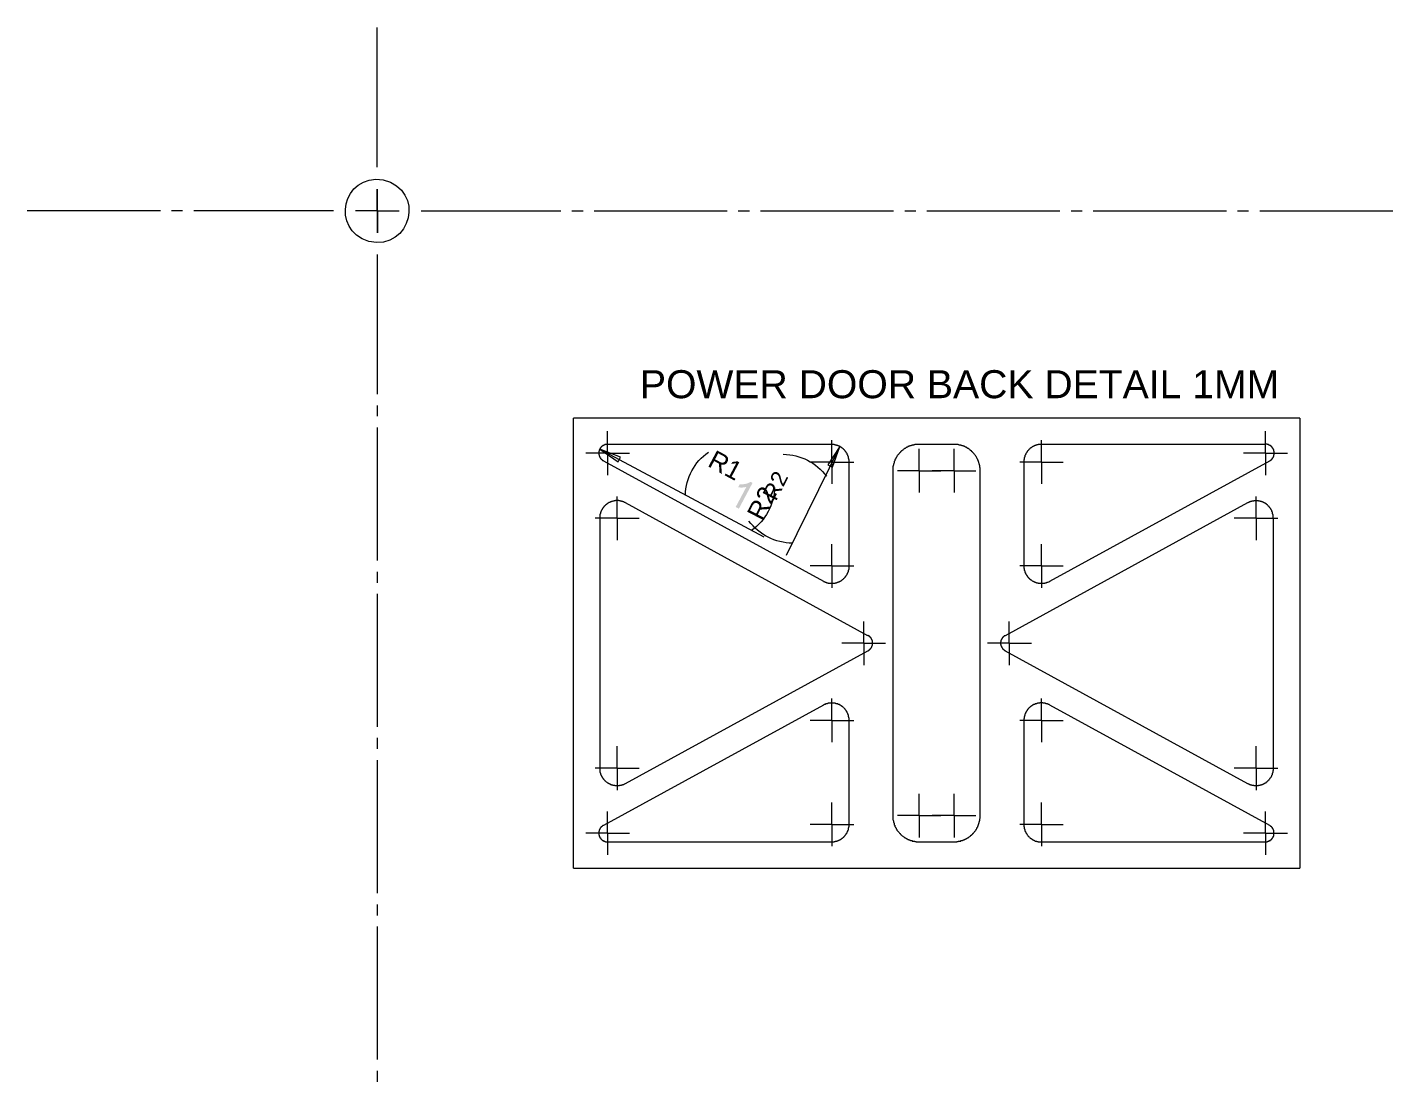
# Model space of a CAD drawing. Header units: millimetres. Extents: x 43 to 576, y 6 to 798.
# Drawn here: x 245.5 to 401.9, y 466.6 to 587.4 of the extents above; entities that cross this region are included whole.
import ezdxf

# ---------------------------------------------------------------- set-up
doc = ezdxf.new("R2010")
doc.units = ezdxf.units.MM
doc.header["$MEASUREMENT"] = 0
doc.layers.get('0').update_dxf_attribs({"linetype": 'CONTINUOUS'})
doc.styles.add('Arial0', font='arial.ttf', dxfattribs={"height": 3.96})

msp = doc.modelspace()

# ---------------------------------------------------------------- hatches: boundary and pattern name
at = {"true_color": 0x000007}
h = msp.add_hatch(color=0, dxfattribs=at)
edge = h.paths.add_edge_path()
edge.add_line((326.99, 532.22), (326.63, 532.42))
edge.add_line((326.63, 532.42), (327.85, 534.72))
edge.add_spline(control_points=[(327.85, 534.72), (327.72, 534.68), (327.57, 534.65), (327.39, 534.65), (327.39, 534.65), (327.19, 534.65), (327.04, 534.65), (326.91, 534.67)], knot_values=[0, 0, 0, 0, 0.125, 0.125, 0.125, 0.125, 1, 1, 1, 1], degree=3, periodic=0)
edge.add_line((326.91, 534.67), (327.09, 535.02))
edge.add_spline(control_points=[(327.09, 535.02), (327.34, 535), (327.59, 535.03), (327.8, 535.08), (327.8, 535.08), (328.04, 535.13), (328.2, 535.21), (328.33, 535.3)], knot_values=[0, 0, 0, 0, 0.125, 0.125, 0.125, 0.125, 1, 1, 1, 1], degree=3, periodic=0)
edge.add_line((328.33, 535.3), (328.56, 535.18))
edge.add_line((328.56, 535.18), (326.99, 532.22))

# ---------------------------------------------------------------- linework, layer by layer
at = {"color": 0, "linetype": 'Continuous', "lineweight": 20, "true_color": 0x000007}
for p, q in [((308.06, 491.05), (308.06, 542.59)), ((391.22, 542.59), (308.06, 542.59)), ((311.96, 538.59), (311.96, 541.09)), ((387.3, 538.59), (387.3, 541.09)), ((391.22, 542.59), (391.22, 491.05)), ((337.65, 539.58), (311.96, 539.58)), ((337.65, 537.56), (337.65, 540.06)), ((351.64, 539.58), (347.64, 539.58)), ((361.64, 537.56), (361.64, 540.06)), ((387.3, 539.58), (361.64, 539.58)), ((311.96, 538.59), (309.46, 538.59)), ((311.08, 539.05), (329.85, 529)), ((311.08, 539.05), (313.15, 537.6)), ((313.45, 538.14), (311.08, 539.05)), ((311.96, 538.59), (311.96, 536.06)), ((311.96, 538.59), (314.46, 538.59)), ((313.15, 537.6), (313.45, 538.14)), ((338.55, 539.35), (332.4, 526.86)), ((338.55, 539.35), (337.17, 537.25)), ((337.73, 536.98), (338.55, 539.35)), ((347.64, 536.57), (347.64, 539.07)), ((351.64, 536.57), (351.64, 539.07)), ((387.3, 538.59), (384.8, 538.59)), ((387.3, 538.59), (387.3, 536.06)), ((387.3, 538.59), (389.81, 538.59)), ((311.5, 537.7), (336.67, 523.92)), ((337.65, 537.56), (335.15, 537.56)), ((337.17, 537.25), (337.73, 536.98)), ((337.65, 537.56), (337.65, 535.07)), ((337.65, 537.56), (340.14, 537.56)), ((339.63, 525.67), (339.63, 537.56)), ((344.63, 536.57), (344.63, 497.07)), ((347.64, 536.57), (345.14, 536.57)), ((347.64, 536.57), (347.64, 534.07)), ((347.64, 536.57), (350.13, 536.57)), ((351.64, 536.57), (349.14, 536.57)), ((351.64, 536.57), (351.64, 534.07)), ((351.64, 536.57), (354.14, 536.57)), ((354.63, 497.07), (354.63, 536.57)), ((361.64, 537.56), (359.15, 537.56)), ((359.64, 537.56), (359.64, 525.67)), ((361.64, 537.56), (361.64, 535.07)), ((361.64, 537.56), (364.14, 537.56)), ((362.6, 523.92), (387.79, 537.7)), ((313.07, 531.13), (313.07, 533.63)), ((386.22, 531.13), (386.22, 533.63)), ((341.78, 517.68), (314.01, 532.88)), ((385.25, 532.88), (357.49, 517.68)), ((313.07, 531.13), (310.55, 531.13)), ((311.05, 531.13), (311.05, 502.51)), ((313.07, 531.13), (313.07, 528.63)), ((313.07, 531.13), (315.56, 531.13)), ((386.22, 531.13), (383.73, 531.13)), ((386.22, 531.13), (386.22, 528.63)), ((386.22, 531.13), (388.72, 531.13)), ((388.22, 502.51), (388.22, 531.13)), ((337.65, 525.67), (337.65, 528.17)), ((361.64, 525.67), (361.64, 528.17)), ((337.65, 525.67), (335.15, 525.67)), ((337.65, 525.67), (337.65, 523.17)), ((337.65, 525.67), (340.14, 525.67)), ((361.64, 525.67), (359.15, 525.67)), ((361.64, 525.67), (361.64, 523.17)), ((361.64, 525.67), (364.14, 525.67)), ((341.3, 516.82), (341.3, 519.32)), ((357.96, 516.82), (357.96, 519.32)), ((341.3, 516.82), (338.8, 516.82)), ((341.3, 516.82), (341.3, 514.32)), ((341.3, 516.82), (343.8, 516.82)), ((357.96, 516.82), (355.46, 516.82)), ((357.96, 516.82), (357.96, 514.32)), ((357.96, 516.82), (360.49, 516.82)), ((314.01, 500.74), (341.78, 515.93)), ((357.49, 515.93), (385.25, 500.74)), ((337.65, 507.97), (337.65, 510.47)), ((361.64, 507.97), (361.64, 510.47)), ((336.67, 509.73), (311.5, 495.95)), ((387.79, 495.95), (362.6, 509.73)), ((337.65, 507.97), (335.15, 507.97)), ((337.65, 507.97), (337.65, 505.48)), ((337.65, 507.97), (340.14, 507.97)), ((339.63, 496.05), (339.63, 507.97)), ((361.64, 507.97), (359.15, 507.97)), ((359.64, 507.97), (359.64, 496.05)), ((361.64, 507.97), (361.64, 505.48)), ((361.64, 507.97), (364.14, 507.97)), ((313.07, 502.51), (313.07, 505.01)), ((386.22, 502.51), (386.22, 505.01)), ((313.07, 502.51), (310.55, 502.51)), ((313.07, 502.51), (313.07, 499.98)), ((313.07, 502.51), (315.56, 502.51)), ((386.22, 502.51), (383.73, 502.51)), ((386.22, 502.51), (386.22, 499.98)), ((386.22, 502.51), (388.72, 502.51)), ((347.64, 497.07), (347.64, 499.57)), ((351.64, 497.07), (351.64, 499.57)), ((311.96, 495.06), (311.96, 497.55)), ((337.65, 496.05), (337.65, 498.58)), ((361.64, 496.05), (361.64, 498.58)), ((387.3, 495.06), (387.3, 497.55)), ((337.65, 496.05), (335.15, 496.05)), ((337.65, 496.05), (337.65, 493.55)), ((337.65, 496.05), (340.14, 496.05)), ((347.64, 497.07), (345.14, 497.07)), ((347.64, 497.07), (347.64, 494.58)), ((347.64, 497.07), (350.13, 497.07)), ((351.64, 497.07), (349.14, 497.07)), ((351.64, 497.07), (351.64, 494.58)), ((351.64, 497.07), (354.14, 497.07)), ((361.64, 496.05), (359.15, 496.05)), ((361.64, 496.05), (361.64, 493.55)), ((361.64, 496.05), (364.14, 496.05)), ((311.96, 495.06), (309.46, 495.06)), ((310.97, 495.2), (310.95, 495.2)), ((311.96, 495.06), (311.96, 492.56)), ((311.96, 495.06), (314.46, 495.06)), ((387.3, 495.06), (384.8, 495.06)), ((387.3, 495.06), (387.3, 492.56)), ((387.3, 495.06), (389.81, 495.06)), ((311.81, 494.08), (311.81, 494.06)), ((311.96, 494.06), (337.65, 494.06)), ((347.64, 494.06), (351.64, 494.06)), ((361.64, 494.06), (387.3, 494.06)), ((387.3, 494.06), (387.3, 494.08)), ((308.06, 491.05), (391.22, 491.05))]:
    msp.add_line(p, q, dxfattribs=at)
for points in [[(285.58, 571.34), (285.58, 587.36)], [(285.58, 566.34), (285.58, 568.84)], [(285.59, 566.34), (285.59, 568.84)], [(260.75, 566.34), (245.5, 566.34)], [(263.28, 566.34), (262.01, 566.34)], [(280.58, 566.34), (264.56, 566.34)], [(285.58, 566.34), (283.08, 566.34)], [(285.59, 566.34), (283.1, 566.34)], [(285.58, 566.34), (285.58, 563.84)], [(285.58, 566.34), (288.08, 566.34)], [(285.59, 566.34), (285.59, 563.84)], [(285.59, 566.34), (288.09, 566.34)], [(290.59, 566.34), (306.6, 566.34)], [(307.87, 566.34), (309.15, 566.34)], [(310.42, 566.34), (325.65, 566.34)], [(326.93, 566.34), (328.2, 566.34)], [(329.47, 566.34), (344.71, 566.34)], [(345.98, 566.34), (347.25, 566.34)], [(348.53, 566.34), (363.76, 566.34)], [(365.04, 566.34), (366.31, 566.34)], [(367.58, 566.34), (382.82, 566.34)], [(384.09, 566.34), (385.36, 566.34)], [(386.64, 566.34), (401.87, 566.34)], [(285.58, 561.35), (285.58, 545.34)], [(285.58, 544.06), (285.58, 542.81)], [(285.58, 541.53), (285.58, 526.28)], [(311.74, 539.58), (311.74, 539.56), (311.66, 539.56), (311.66, 539.53), (311.59, 539.53), (311.59, 539.51), (311.56, 539.51), (311.53, 539.5), (311.51, 539.5), (311.5, 539.48), (311.48, 539.48), (311.45, 539.45), (311.43, 539.45), (311.41, 539.43), (311.38, 539.43), (311.38, 539.42), (311.36, 539.42), (311.36, 539.38), (311.35, 539.38), (311.33, 539.37), (311.3, 539.35), (311.28, 539.35), (311.28, 539.33), (311.26, 539.33), (311.26, 539.3), (311.23, 539.3), (311.23, 539.28), (311.21, 539.28), (311.21, 539.27), (311.2, 539.27), (311.2, 539.23), (311.18, 539.22), (311.15, 539.2), (311.15, 539.18), (311.13, 539.18), (311.13, 539.15), (311.12, 539.15), (311.12, 539.13), (311.08, 539.12), (311.08, 539.1), (311.07, 539.07), (311.07, 539.05), (311.05, 539.03), (311.05, 539), (311.03, 538.99), (311.03, 538.95), (311, 538.95), (311, 538.89), (310.98, 538.89), (310.98, 538.8), (310.97, 538.8)], [(338.89, 539.12), (338.87, 539.13), (338.85, 539.15), (338.82, 539.15), (338.8, 539.18), (338.8, 539.2), (338.79, 539.2), (338.74, 539.23), (338.72, 539.23), (338.7, 539.27), (338.67, 539.28), (338.65, 539.28), (338.64, 539.3), (338.6, 539.3), (338.59, 539.33), (338.57, 539.33), (338.55, 539.35), (338.52, 539.35), (338.51, 539.37), (338.49, 539.37), (338.47, 539.38), (338.44, 539.38), (338.42, 539.42), (338.37, 539.42), (338.36, 539.43), (338.34, 539.43), (338.32, 539.45), (338.27, 539.45), (338.26, 539.48), (338.21, 539.48), (338.19, 539.5), (338.12, 539.5), (338.11, 539.51), (338.04, 539.51), (338.03, 539.53), (337.91, 539.53), (337.89, 539.56), (337.81, 539.56)], [(347.34, 539.58), (347.29, 539.58), (347.25, 539.56), (347.14, 539.56), (347.11, 539.53), (347.04, 539.53), (346.99, 539.51), (346.94, 539.51), (346.89, 539.5), (346.84, 539.5), (346.82, 539.48), (346.79, 539.48), (346.74, 539.45), (346.73, 539.45), (346.68, 539.43), (346.64, 539.43), (346.61, 539.42), (346.58, 539.42), (346.53, 539.38), (346.51, 539.37), (346.46, 539.37), (346.44, 539.35), (346.41, 539.33), (346.36, 539.33), (346.35, 539.3), (346.3, 539.28), (346.28, 539.27), (346.23, 539.27), (346.21, 539.23), (346.16, 539.22), (346.15, 539.2), (346.11, 539.18), (346.06, 539.15), (346.05, 539.13), (346.01, 539.12), (345.98, 539.12), (345.96, 539.1)], [(353.29, 539.1), (353.26, 539.12), (353.23, 539.12), (353.19, 539.13), (353.18, 539.15), (353.14, 539.18), (353.09, 539.2), (353.08, 539.22), (353.03, 539.23), (353.01, 539.27), (352.96, 539.27), (352.94, 539.28), (352.89, 539.3), (352.88, 539.33), (352.85, 539.33), (352.8, 539.35), (352.78, 539.37), (352.73, 539.37), (352.71, 539.38), (352.66, 539.42), (352.63, 539.42), (352.61, 539.43), (352.56, 539.43), (352.51, 539.45), (352.5, 539.45), (352.46, 539.48), (352.42, 539.48), (352.4, 539.5), (352.35, 539.5), (352.32, 539.51), (352.25, 539.51), (352.2, 539.53), (352.13, 539.53), (352.1, 539.56), (351.99, 539.56), (351.95, 539.58), (351.9, 539.58)], [(361.46, 539.58), (361.36, 539.58), (361.35, 539.56), (361.25, 539.56), (361.23, 539.53), (361.13, 539.53), (361.12, 539.51), (361.08, 539.51), (361.05, 539.5), (361.02, 539.5), (360.98, 539.48), (360.93, 539.48), (360.9, 539.45), (360.88, 539.45), (360.87, 539.43), (360.83, 539.43), (360.82, 539.42), (360.8, 539.42), (360.78, 539.38), (360.75, 539.38), (360.73, 539.37), (360.72, 539.37), (360.7, 539.35), (360.67, 539.35), (360.65, 539.33), (360.64, 539.33), (360.6, 539.3), (360.59, 539.28), (360.57, 539.28), (360.55, 539.27), (360.52, 539.23), (360.5, 539.23), (360.49, 539.22), (360.45, 539.2), (360.44, 539.2), (360.4, 539.15), (360.37, 539.15), (360.35, 539.13), (360.34, 539.12), (360.3, 539.1), (360.27, 539.05), (360.22, 539), (360.21, 539), (360.21, 538.99), (360.19, 538.97), (360.14, 538.92), (360.11, 538.89), (360.06, 538.84), (360.06, 538.82), (360.04, 538.8), (360.02, 538.77), (360.02, 538.75), (359.99, 538.74), (359.97, 538.7), (359.97, 538.69), (359.96, 538.67), (359.92, 538.65), (359.92, 538.62), (359.91, 538.6), (359.89, 538.59), (359.89, 538.57), (359.87, 538.54), (359.87, 538.52), (359.84, 538.51), (359.84, 538.47), (359.83, 538.46), (359.83, 538.44), (359.81, 538.42), (359.81, 538.39), (359.78, 538.37), (359.78, 538.36), (359.76, 538.32), (359.76, 538.31), (359.74, 538.29), (359.74, 538.22), (359.73, 538.21), (359.73, 538.16), (359.69, 538.14), (359.69, 538.09), (359.68, 538.08), (359.68, 537.99), (359.66, 537.98), (359.66, 537.86), (359.64, 537.84), (359.64, 537.78)], [(388.31, 538.7), (388.31, 538.77), (388.27, 538.8), (388.27, 538.89), (388.26, 538.89), (388.26, 538.95), (388.24, 538.95), (388.24, 538.99), (388.22, 539), (388.22, 539.03), (388.19, 539.05), (388.19, 539.07), (388.17, 539.1), (388.17, 539.12), (388.16, 539.13), (388.16, 539.15), (388.12, 539.15), (388.12, 539.18), (388.11, 539.18), (388.11, 539.2), (388.09, 539.22), (388.09, 539.23), (388.08, 539.23), (388.08, 539.27), (388.04, 539.27), (388.04, 539.28), (388.03, 539.28), (388.03, 539.3), (388.01, 539.3), (388.01, 539.33), (387.98, 539.35), (387.96, 539.35), (387.96, 539.37), (387.94, 539.37), (387.94, 539.38), (387.93, 539.38), (387.93, 539.42), (387.89, 539.42), (387.88, 539.43), (387.86, 539.43), (387.86, 539.45), (387.83, 539.45), (387.81, 539.48), (387.79, 539.48), (387.78, 539.5), (387.74, 539.5), (387.73, 539.51), (387.69, 539.51), (387.69, 539.53), (387.65, 539.53), (387.65, 539.56), (387.58, 539.56), (387.56, 539.58), (387.5, 539.58), (387.48, 539.6)], [(310.97, 538.39), (310.98, 538.39), (310.98, 538.31), (311, 538.31), (311, 538.24), (311.03, 538.24), (311.03, 538.21), (311.05, 538.17), (311.05, 538.16), (311.07, 538.14), (311.07, 538.13), (311.08, 538.09), (311.08, 538.08), (311.12, 538.06), (311.12, 538.04), (311.13, 538.04), (311.13, 538.01), (311.15, 538.01), (311.15, 537.99), (311.2, 537.94), (311.2, 537.93), (311.21, 537.93), (311.21, 537.91), (311.23, 537.91), (311.23, 537.89), (311.26, 537.89), (311.26, 537.86), (311.28, 537.86), (311.28, 537.84), (311.3, 537.84), (311.33, 537.83), (311.35, 537.79), (311.36, 537.79), (311.36, 537.78), (311.38, 537.78), (311.38, 537.76), (311.41, 537.76), (311.43, 537.74), (311.45, 537.74), (311.48, 537.71), (311.5, 537.71)], [(339.08, 538.92), (339.08, 538.95), (339.05, 538.97), (339.02, 539), (339, 539.03), (338.97, 539.03)], [(339.63, 537.56), (339.61, 537.61), (339.61, 537.84), (339.58, 537.86), (339.58, 537.98), (339.56, 537.99), (339.56, 538.06), (339.55, 538.08), (339.55, 538.14), (339.53, 538.16), (339.53, 538.21), (339.5, 538.22), (339.5, 538.27), (339.48, 538.29), (339.48, 538.31), (339.46, 538.32), (339.46, 538.37), (339.43, 538.39), (339.43, 538.42), (339.41, 538.44), (339.41, 538.46), (339.4, 538.47), (339.4, 538.51), (339.38, 538.52), (339.38, 538.54), (339.35, 538.57), (339.35, 538.59), (339.33, 538.6), (339.33, 538.62), (339.32, 538.65), (339.28, 538.67), (339.28, 538.69), (339.25, 538.74), (339.25, 538.75), (339.23, 538.75), (339.2, 538.77), (339.2, 538.8), (339.18, 538.82), (339.17, 538.84)], [(345.1, 538.24), (345.09, 538.22), (345.09, 538.17), (345.07, 538.16), (345.06, 538.14), (345.02, 538.09), (345.01, 538.06), (344.99, 538.04), (344.96, 537.99), (344.94, 537.98), (344.94, 537.93), (344.92, 537.91), (344.91, 537.86), (344.87, 537.84), (344.87, 537.79), (344.86, 537.76), (344.84, 537.74), (344.84, 537.7), (344.82, 537.68), (344.79, 537.63), (344.79, 537.6), (344.77, 537.56), (344.77, 537.53), (344.76, 537.48), (344.76, 537.46), (344.72, 537.41), (344.72, 537.38), (344.71, 537.36), (344.71, 537.31), (344.69, 537.27), (344.69, 537.22), (344.67, 537.17), (344.67, 537.1), (344.64, 537.07), (344.64, 536.95), (344.63, 536.92), (344.63, 536.87)], [(345.7, 538.9), (345.68, 538.89), (345.67, 538.85), (345.62, 538.84), (345.6, 538.82), (345.58, 538.8), (345.55, 538.75), (345.52, 538.74), (345.49, 538.7), (345.47, 538.69), (345.45, 538.65), (345.4, 538.62), (345.39, 538.6), (345.37, 538.59), (345.35, 538.54), (345.32, 538.52), (345.3, 538.51)], [(353.94, 538.51), (353.92, 538.52), (353.9, 538.54), (353.87, 538.59), (353.85, 538.6), (353.84, 538.62), (353.79, 538.65), (353.77, 538.69), (353.76, 538.7), (353.72, 538.74), (353.69, 538.75), (353.67, 538.8), (353.64, 538.82), (353.62, 538.84), (353.57, 538.85), (353.54, 538.9)], [(354.63, 536.57), (354.62, 536.62), (354.62, 536.92), (354.6, 536.95), (354.6, 537.07), (354.58, 537.1), (354.58, 537.17), (354.55, 537.22), (354.55, 537.27), (354.53, 537.31), (354.53, 537.36), (354.52, 537.38), (354.52, 537.41), (354.48, 537.46), (354.48, 537.48), (354.47, 537.53), (354.47, 537.56), (354.45, 537.6), (354.45, 537.63), (354.43, 537.68), (354.4, 537.7), (354.4, 537.74), (354.38, 537.76), (354.37, 537.79), (354.37, 537.84), (354.35, 537.86), (354.32, 537.91), (354.3, 537.93), (354.3, 537.98), (354.28, 537.99), (354.25, 538.04), (354.23, 538.06), (354.2, 538.14), (354.17, 538.16), (354.15, 538.17), (354.15, 538.22), (354.14, 538.24)], [(387.79, 537.7), (387.79, 537.71), (387.81, 537.71), (387.83, 537.74), (387.86, 537.74), (387.86, 537.76), (387.88, 537.76), (387.88, 537.78), (387.89, 537.78), (387.93, 537.79), (387.94, 537.79), (387.94, 537.83), (387.96, 537.83), (387.96, 537.84), (387.98, 537.84), (387.98, 537.86), (388.01, 537.86), (388.01, 537.89), (388.03, 537.89), (388.04, 537.91), (388.04, 537.93), (388.08, 537.93), (388.08, 537.94), (388.09, 537.94), (388.09, 537.98), (388.11, 537.98), (388.11, 537.99), (388.12, 538.01), (388.12, 538.04), (388.16, 538.04), (388.16, 538.06), (388.17, 538.08), (388.17, 538.09), (388.19, 538.13), (388.19, 538.14), (388.22, 538.16), (388.22, 538.21), (388.24, 538.21), (388.24, 538.24), (388.26, 538.24), (388.26, 538.31), (388.27, 538.32), (388.27, 538.39), (388.31, 538.42), (388.31, 538.57)], [(312.95, 533.15), (312.87, 533.15), (312.85, 533.13), (312.72, 533.13), (312.7, 533.1), (312.62, 533.1), (312.59, 533.08), (312.54, 533.08), (312.5, 533.06), (312.47, 533.06), (312.42, 533.03), (312.39, 533.03), (312.36, 533.01), (312.34, 533.01), (312.32, 533), (312.29, 533), (312.27, 532.98), (312.24, 532.98), (312.21, 532.95), (312.19, 532.95), (312.17, 532.93), (312.14, 532.93), (312.11, 532.92), (312.09, 532.88), (312.06, 532.88), (312.04, 532.87), (312.02, 532.87), (312.01, 532.85), (311.98, 532.85), (311.96, 532.83), (311.96, 532.8), (311.94, 532.8), (311.91, 532.78), (311.89, 532.77), (311.88, 532.77), (311.86, 532.75), (311.83, 532.72), (311.81, 532.72), (311.79, 532.7), (311.76, 532.68), (311.74, 532.65), (311.73, 532.65), (311.73, 532.63), (311.71, 532.62), (311.66, 532.57), (311.64, 532.57), (311.61, 532.55), (311.61, 532.53), (311.58, 532.49), (311.56, 532.47), (311.53, 532.47), (311.53, 532.45), (311.51, 532.42), (311.5, 532.4), (311.48, 532.39), (311.48, 532.35), (311.45, 532.34), (311.43, 532.32), (311.43, 532.3), (311.41, 532.27), (311.38, 532.25), (311.38, 532.24), (311.36, 532.22), (311.35, 532.22), (311.35, 532.19), (311.33, 532.17), (311.33, 532.15), (311.3, 532.12), (311.3, 532.09), (311.26, 532.04), (311.26, 532.02), (311.23, 532.01), (311.23, 531.97), (311.21, 531.96), (311.21, 531.94), (311.2, 531.92), (311.2, 531.87), (311.18, 531.86), (311.18, 531.82), (311.15, 531.81), (311.15, 531.77), (311.13, 531.72), (311.13, 531.69), (311.12, 531.66), (311.12, 531.59), (311.08, 531.58), (311.08, 531.49), (311.07, 531.48), (311.07, 531.34), (311.05, 531.33), (311.05, 531.28)], [(314.01, 532.88), (313.98, 532.92), (313.94, 532.93), (313.93, 532.93), (313.91, 532.95), (313.88, 532.95), (313.86, 532.98), (313.84, 532.98), (313.83, 533), (313.78, 533), (313.76, 533.01), (313.73, 533.01), (313.71, 533.03), (313.68, 533.03), (313.63, 533.06), (313.6, 533.06), (313.56, 533.08), (313.5, 533.08), (313.48, 533.1), (313.4, 533.1), (313.38, 533.13), (313.25, 533.13), (313.23, 533.15)], [(386.07, 533.13), (385.96, 533.13), (385.93, 533.1), (385.83, 533.1), (385.81, 533.08), (385.74, 533.08), (385.71, 533.06), (385.66, 533.06), (385.63, 533.03), (385.59, 533.03), (385.58, 533.01), (385.53, 533.01), (385.51, 533), (385.48, 533), (385.46, 532.98), (385.43, 532.98), (385.4, 532.95), (385.38, 532.95), (385.36, 532.93), (385.33, 532.93), (385.31, 532.92), (385.3, 532.92), (385.28, 532.88), (385.25, 532.88)], [(387.48, 532.68), (387.45, 532.7), (387.43, 532.72), (387.41, 532.72), (387.4, 532.75), (387.4, 532.77), (387.36, 532.77), (387.33, 532.8), (387.3, 532.8), (387.28, 532.83), (387.26, 532.85), (387.25, 532.85), (387.22, 532.87), (387.2, 532.87), (387.18, 532.88), (387.17, 532.88), (387.13, 532.92), (387.12, 532.92), (387.1, 532.93), (387.07, 532.93), (387.05, 532.95), (387.03, 532.95), (387.02, 532.98), (386.97, 532.98), (386.95, 533), (386.92, 533), (386.9, 533.01), (386.87, 533.01), (386.83, 533.03), (386.8, 533.03), (386.77, 533.06), (386.72, 533.06), (386.69, 533.08), (386.64, 533.08), (386.6, 533.1), (386.5, 533.1), (386.49, 533.13)], [(387.66, 532.49), (387.66, 532.5), (387.65, 532.53), (387.6, 532.57), (387.58, 532.6), (387.56, 532.6)], [(388.22, 531.13), (388.19, 531.18), (388.19, 531.41), (388.17, 531.43), (388.17, 531.54), (388.16, 531.56), (388.16, 531.62), (388.12, 531.64), (388.12, 531.71), (388.11, 531.72), (388.11, 531.77), (388.09, 531.79), (388.09, 531.82), (388.08, 531.86), (388.08, 531.87), (388.04, 531.89), (388.04, 531.94), (388.03, 531.96), (388.03, 531.97), (388.01, 532.01), (388.01, 532.02), (387.98, 532.04), (387.98, 532.07), (387.96, 532.09), (387.96, 532.1), (387.94, 532.12), (387.94, 532.15), (387.93, 532.17), (387.93, 532.19), (387.88, 532.24), (387.88, 532.25), (387.83, 532.3), (387.83, 532.32), (387.81, 532.32), (387.79, 532.34), (387.79, 532.35), (387.78, 532.39), (387.74, 532.4)], [(339.4, 524.69), (339.4, 524.74), (339.41, 524.76), (339.41, 524.78), (339.43, 524.81), (339.43, 524.83), (339.46, 524.84), (339.46, 524.86), (339.48, 524.89), (339.48, 524.91), (339.5, 524.93), (339.5, 524.98), (339.53, 524.99), (339.53, 525.01), (339.55, 525.04), (339.55, 525.09), (339.56, 525.12), (339.56, 525.19), (339.58, 525.21), (339.58, 525.27), (339.61, 525.29), (339.61, 525.39), (339.63, 525.44), (339.63, 525.52)], [(359.64, 525.51), (359.64, 525.42), (359.66, 525.39), (359.66, 525.29), (359.68, 525.27), (359.68, 525.19), (359.69, 525.16), (359.69, 525.12), (359.73, 525.09), (359.73, 525.06), (359.74, 525.04), (359.74, 524.98), (359.76, 524.94), (359.76, 524.93), (359.78, 524.91), (359.78, 524.89), (359.81, 524.86), (359.81, 524.84), (359.83, 524.83), (359.83, 524.81), (359.84, 524.78), (359.84, 524.76), (359.87, 524.74), (359.87, 524.71), (359.89, 524.69), (359.89, 524.68), (359.91, 524.66), (359.92, 524.63), (359.92, 524.61), (359.96, 524.6), (359.97, 524.56), (359.97, 524.55), (359.99, 524.53), (360.02, 524.51), (360.02, 524.48), (360.04, 524.46), (360.06, 524.45), (360.06, 524.41), (360.07, 524.4), (360.11, 524.38), (360.12, 524.36), (360.14, 524.33), (360.17, 524.31), (360.21, 524.28), (360.21, 524.25), (360.22, 524.25), (360.26, 524.23), (360.29, 524.18), (360.3, 524.17), (360.34, 524.15), (360.35, 524.13), (360.37, 524.1), (360.4, 524.1), (360.42, 524.08), (360.44, 524.07), (360.45, 524.07), (360.5, 524.02), (360.52, 524.02), (360.55, 524), (360.57, 523.98), (360.59, 523.98), (360.6, 523.95), (360.64, 523.93), (360.65, 523.93), (360.67, 523.92), (360.7, 523.92), (360.72, 523.88), (360.73, 523.88), (360.75, 523.87), (360.78, 523.87), (360.8, 523.85), (360.82, 523.85), (360.83, 523.83), (360.87, 523.83), (360.88, 523.8), (360.9, 523.8), (360.93, 523.79), (360.98, 523.79), (361.02, 523.77), (361.05, 523.77), (361.08, 523.75), (361.12, 523.75), (361.13, 523.72), (361.23, 523.72), (361.25, 523.7), (361.35, 523.7), (361.36, 523.69), (361.61, 523.69), (361.64, 523.65), (361.66, 523.69), (361.76, 523.69)], [(285.58, 525.01), (285.58, 523.75)], [(336.67, 523.92), (336.69, 523.92), (336.7, 523.88), (336.74, 523.88), (336.75, 523.87), (336.77, 523.87), (336.79, 523.85), (336.82, 523.85), (336.83, 523.83), (336.85, 523.83), (336.88, 523.8), (336.92, 523.8), (336.93, 523.79), (336.97, 523.79), (336.98, 523.77), (337.05, 523.77), (337.07, 523.75), (337.13, 523.75), (337.15, 523.72), (337.22, 523.72), (337.23, 523.7), (337.35, 523.7), (337.38, 523.69), (337.5, 523.69)], [(337.79, 523.69), (337.89, 523.69), (337.91, 523.7), (338.03, 523.7), (338.04, 523.72), (338.11, 523.72), (338.12, 523.75), (338.19, 523.75), (338.21, 523.77), (338.26, 523.77), (338.27, 523.79), (338.32, 523.79), (338.34, 523.8), (338.36, 523.8), (338.41, 523.83), (338.42, 523.83), (338.44, 523.85), (338.47, 523.85), (338.49, 523.87), (338.51, 523.87), (338.52, 523.88), (338.55, 523.88), (338.57, 523.92), (338.59, 523.92), (338.6, 523.93), (338.64, 523.93), (338.65, 523.95), (338.67, 523.98), (338.7, 523.98), (338.72, 524), (338.74, 524), (338.79, 524.03), (338.8, 524.03), (338.82, 524.07), (338.87, 524.1), (338.89, 524.1), (338.89, 524.13), (338.9, 524.15), (338.94, 524.15), (338.97, 524.18), (339.02, 524.23), (339.03, 524.23), (339.03, 524.25), (339.05, 524.28), (339.1, 524.31), (339.12, 524.33), (339.13, 524.36), (339.17, 524.38), (339.18, 524.4), (339.18, 524.41), (339.2, 524.45), (339.23, 524.46), (339.25, 524.48), (339.25, 524.51), (339.28, 524.55), (339.28, 524.56), (339.32, 524.6), (339.33, 524.6)], [(285.58, 522.48), (285.58, 507.23)], [(361.88, 523.69), (361.89, 523.69), (361.93, 523.7), (362.02, 523.7), (362.04, 523.72), (362.14, 523.72), (362.16, 523.75), (362.19, 523.75), (362.22, 523.77), (362.26, 523.77), (362.29, 523.79), (362.34, 523.79), (362.37, 523.8)], [(342.29, 516.95), (342.29, 517), (342.28, 517.04), (342.28, 517.12), (342.26, 517.12), (342.26, 517.19), (342.23, 517.19), (342.23, 517.22), (342.21, 517.25), (342.21, 517.27), (342.19, 517.28), (342.19, 517.3), (342.18, 517.33), (342.18, 517.35), (342.14, 517.37), (342.14, 517.4), (342.13, 517.4), (342.13, 517.42), (342.11, 517.42), (342.11, 517.43), (342.08, 517.45), (342.08, 517.48), (342.06, 517.48), (342.06, 517.5), (342.04, 517.5), (342.04, 517.52), (342.03, 517.52), (342.03, 517.53), (342, 517.53), (342, 517.57), (341.98, 517.58), (341.96, 517.58), (341.96, 517.6), (341.93, 517.6), (341.93, 517.63), (341.91, 517.63), (341.91, 517.65), (341.9, 517.65), (341.88, 517.67), (341.85, 517.67), (341.85, 517.68), (341.83, 517.68), (341.81, 517.71), (341.78, 517.71)], [(357.49, 517.68), (357.46, 517.68), (357.46, 517.67), (357.43, 517.67), (357.41, 517.65), (357.39, 517.65), (357.39, 517.63), (357.38, 517.63), (357.34, 517.6), (357.33, 517.6), (357.33, 517.58), (357.31, 517.58), (357.31, 517.57), (357.28, 517.57), (357.26, 517.53), (357.26, 517.52), (357.24, 517.52), (357.23, 517.5), (357.23, 517.48), (357.2, 517.48), (357.2, 517.45), (357.18, 517.45), (357.18, 517.43), (357.16, 517.43), (357.16, 517.42), (357.13, 517.4), (357.13, 517.37), (357.11, 517.37), (357.11, 517.33), (357.1, 517.33), (357.1, 517.3), (357.08, 517.28), (357.08, 517.27), (357.05, 517.25), (357.05, 517.22), (357.03, 517.2), (357.03, 517.15), (357.01, 517.15), (357.01, 517.1), (357, 517.07), (357, 516.99), (356.96, 516.97), (356.96, 516.89)], [(341.78, 515.93), (341.78, 515.95), (341.81, 515.95), (341.83, 515.98), (341.85, 515.98), (341.85, 515.99), (341.88, 515.99), (341.88, 516.01), (341.9, 516.01), (341.91, 516.04), (341.93, 516.04), (341.93, 516.06), (341.96, 516.06), (341.96, 516.08), (341.98, 516.08), (341.98, 516.09), (342, 516.09), (342, 516.13), (342.03, 516.13), (342.04, 516.14), (342.04, 516.16), (342.06, 516.16), (342.06, 516.19), (342.08, 516.19), (342.08, 516.21), (342.11, 516.21), (342.11, 516.23), (342.13, 516.24), (342.13, 516.28), (342.14, 516.28), (342.14, 516.29), (342.18, 516.31), (342.18, 516.34), (342.19, 516.36), (342.19, 516.38), (342.21, 516.39), (342.21, 516.44), (342.23, 516.44), (342.23, 516.47), (342.26, 516.47), (342.26, 516.54), (342.28, 516.57), (342.28, 516.62), (342.29, 516.66), (342.29, 516.81)], [(356.96, 516.74), (356.96, 516.69), (357, 516.67), (357, 516.59), (357.01, 516.59), (357.01, 516.52), (357.03, 516.51), (357.03, 516.46), (357.05, 516.46), (357.05, 516.42), (357.08, 516.39), (357.08, 516.38), (357.1, 516.36), (357.1, 516.34), (357.11, 516.34), (357.11, 516.31), (357.13, 516.29), (357.13, 516.28), (357.16, 516.28), (357.16, 516.24), (357.18, 516.23), (357.18, 516.21), (357.2, 516.21), (357.2, 516.19), (357.23, 516.19), (357.23, 516.16), (357.24, 516.14), (357.26, 516.14), (357.26, 516.13), (357.28, 516.09), (357.31, 516.09), (357.31, 516.08), (357.33, 516.08), (357.33, 516.06), (357.34, 516.06), (357.34, 516.04), (357.38, 516.04), (357.39, 516.01), (357.41, 516.01), (357.41, 515.99), (357.46, 515.99), (357.46, 515.98), (357.48, 515.98), (357.49, 515.95)], [(337.5, 509.96), (337.36, 509.96), (337.35, 509.94), (337.23, 509.94), (337.22, 509.92), (337.15, 509.92), (337.13, 509.89), (337.07, 509.89), (337.05, 509.87), (337, 509.87), (336.98, 509.86), (336.93, 509.86), (336.92, 509.84), (336.9, 509.84), (336.88, 509.81), (336.83, 509.81), (336.82, 509.79), (336.79, 509.79), (336.77, 509.78), (336.75, 509.78), (336.74, 509.74), (336.7, 509.74), (336.69, 509.73), (336.67, 509.73)], [(338.89, 509.51), (338.87, 509.54), (338.85, 509.56), (338.82, 509.56), (338.8, 509.58), (338.8, 509.59), (338.79, 509.59), (338.74, 509.64), (338.72, 509.64), (338.7, 509.66), (338.67, 509.69), (338.65, 509.69), (338.64, 509.71), (338.6, 509.71), (338.59, 509.73), (338.57, 509.73), (338.55, 509.74), (338.52, 509.74), (338.51, 509.78), (338.49, 509.78), (338.47, 509.79), (338.44, 509.79), (338.42, 509.81), (338.37, 509.81), (338.36, 509.84), (338.34, 509.84), (338.32, 509.86), (338.27, 509.86), (338.26, 509.87), (338.21, 509.87), (338.19, 509.89), (338.12, 509.89), (338.11, 509.92), (338.04, 509.92), (338.03, 509.94), (337.91, 509.94), (337.89, 509.96)], [(361.55, 509.99), (361.46, 509.99), (361.43, 509.96), (361.31, 509.96), (361.28, 509.94), (361.2, 509.94), (361.18, 509.92), (361.12, 509.92), (361.1, 509.89), (361.05, 509.89), (361.02, 509.87), (360.97, 509.87), (360.95, 509.86), (360.93, 509.86), (360.9, 509.84), (360.88, 509.84), (360.87, 509.81), (360.82, 509.81), (360.8, 509.79), (360.78, 509.79), (360.75, 509.78), (360.73, 509.78), (360.7, 509.74), (360.67, 509.73), (360.65, 509.73), (360.64, 509.71), (360.6, 509.71), (360.59, 509.69), (360.57, 509.69), (360.55, 509.66), (360.55, 509.64), (360.52, 509.64), (360.5, 509.63), (360.49, 509.59), (360.45, 509.59), (360.44, 509.58), (360.42, 509.56), (360.4, 509.56), (360.34, 509.49), (360.3, 509.49), (360.3, 509.48), (360.29, 509.46), (360.26, 509.41), (360.22, 509.41), (360.21, 509.4), (360.21, 509.36), (360.17, 509.33), (360.14, 509.31), (360.12, 509.31), (360.12, 509.28), (360.11, 509.26), (360.07, 509.25), (360.06, 509.21), (360.06, 509.2), (360.04, 509.18), (360.02, 509.16), (360.02, 509.13), (359.99, 509.11), (359.97, 509.1), (359.97, 509.06), (359.96, 509.05), (359.92, 509.05), (359.92, 509.03), (359.91, 509.01), (359.91, 508.98), (359.89, 508.97), (359.89, 508.93), (359.87, 508.9), (359.84, 508.88), (359.84, 508.87), (359.83, 508.83), (359.83, 508.82), (359.81, 508.8), (359.81, 508.78), (359.78, 508.75), (359.78, 508.72), (359.76, 508.68), (359.76, 508.67), (359.74, 508.65), (359.74, 508.6), (359.73, 508.57), (359.73, 508.52), (359.69, 508.5), (359.69, 508.44), (359.68, 508.42), (359.68, 508.34), (359.66, 508.3), (359.66, 508.19), (359.64, 508.15), (359.64, 508.12)], [(362.6, 509.73), (362.55, 509.74), (362.54, 509.78), (362.52, 509.78), (362.49, 509.79), (362.47, 509.79), (362.46, 509.81), (362.42, 509.81), (362.41, 509.84), (362.37, 509.84), (362.34, 509.86), (362.32, 509.86), (362.31, 509.87), (362.26, 509.87), (362.22, 509.89), (362.17, 509.89), (362.16, 509.92), (362.09, 509.92), (362.07, 509.94), (361.99, 509.94), (361.96, 509.96), (361.84, 509.96), (361.81, 509.99)], [(339.08, 509.33), (339.08, 509.35), (339.05, 509.36), (339.02, 509.41), (339, 509.43), (338.97, 509.43)], [(339.63, 507.97), (339.61, 508.01), (339.61, 508.25), (339.58, 508.27), (339.58, 508.37), (339.56, 508.4), (339.56, 508.45), (339.55, 508.49), (339.55, 508.54), (339.53, 508.57), (339.53, 508.6), (339.5, 508.63), (339.5, 508.67), (339.48, 508.68), (339.48, 508.72), (339.46, 508.73), (339.46, 508.78), (339.43, 508.8), (339.43, 508.82), (339.41, 508.83), (339.41, 508.87), (339.4, 508.88), (339.4, 508.9), (339.38, 508.93), (339.38, 508.95), (339.35, 508.97), (339.35, 508.98), (339.33, 509.01), (339.33, 509.03), (339.32, 509.05), (339.28, 509.06), (339.28, 509.1), (339.25, 509.13), (339.25, 509.16), (339.23, 509.16), (339.2, 509.18), (339.2, 509.2), (339.18, 509.21), (339.17, 509.25)], [(285.58, 505.96), (285.58, 504.7)], [(285.58, 503.42), (285.58, 488.17)], [(311.05, 502.33), (311.05, 502.25), (311.07, 502.23), (311.07, 502.13), (311.08, 502.1), (311.08, 502.02), (311.12, 502), (311.12, 501.95), (311.13, 501.94), (311.13, 501.9), (311.15, 501.87), (311.15, 501.8), (311.18, 501.79), (311.18, 501.77), (311.2, 501.75), (311.2, 501.72), (311.21, 501.7), (311.21, 501.69), (311.23, 501.65), (311.23, 501.64), (311.26, 501.62), (311.26, 501.61), (311.28, 501.57), (311.28, 501.56), (311.3, 501.54), (311.3, 501.52), (311.35, 501.47), (311.35, 501.46), (311.36, 501.42), (311.38, 501.41), (311.38, 501.39), (311.41, 501.37), (311.43, 501.34), (311.43, 501.32), (311.45, 501.31), (311.48, 501.27), (311.48, 501.26), (311.5, 501.24), (311.51, 501.22), (311.53, 501.19), (311.56, 501.18), (311.58, 501.16), (311.59, 501.13), (311.61, 501.11), (311.61, 501.09), (311.64, 501.09), (311.66, 501.08), (311.68, 501.04), (311.71, 501.03), (311.74, 500.99), (311.76, 500.96), (311.79, 500.94), (311.81, 500.94), (311.86, 500.89), (311.88, 500.89), (311.89, 500.88), (311.91, 500.86), (311.94, 500.86), (311.96, 500.84), (311.98, 500.81), (312.01, 500.81), (312.02, 500.79), (312.04, 500.78), (312.06, 500.78), (312.09, 500.74), (312.11, 500.74), (312.12, 500.73), (312.14, 500.73), (312.17, 500.71), (312.19, 500.71), (312.21, 500.7), (312.24, 500.7), (312.26, 500.66), (312.27, 500.66), (312.29, 500.65), (312.32, 500.65), (312.34, 500.63), (312.41, 500.63), (312.42, 500.6), (312.47, 500.6), (312.49, 500.58), (312.54, 500.58), (312.55, 500.56), (312.64, 500.56), (312.65, 500.55), (312.77, 500.55), (312.79, 500.51), (313.02, 500.51), (313.07, 500.5), (313.08, 500.51), (313.17, 500.51)], [(387.98, 501.54), (387.98, 501.57), (388.01, 501.61), (388.01, 501.62), (388.03, 501.64), (388.03, 501.65), (388.04, 501.69), (388.04, 501.7), (388.08, 501.72), (388.08, 501.75), (388.09, 501.77), (388.09, 501.8), (388.11, 501.84), (388.11, 501.85), (388.12, 501.87), (388.12, 501.94), (388.16, 501.95), (388.16, 502.02), (388.17, 502.05), (388.17, 502.1), (388.19, 502.13), (388.19, 502.23), (388.22, 502.28), (388.22, 502.37)], [(313.3, 500.51), (313.32, 500.51), (313.33, 500.55), (313.45, 500.55), (313.46, 500.56), (313.55, 500.56), (313.56, 500.58), (313.61, 500.58), (313.63, 500.6), (313.68, 500.6), (313.7, 500.63), (313.76, 500.63), (313.78, 500.65)], [(385.25, 500.74), (385.28, 500.74), (385.3, 500.73), (385.31, 500.73), (385.33, 500.71), (385.36, 500.71), (385.38, 500.7), (385.4, 500.7), (385.43, 500.66), (385.45, 500.66), (385.46, 500.65), (385.51, 500.65), (385.53, 500.63), (385.54, 500.63), (385.58, 500.6), (385.63, 500.6), (385.66, 500.58), (385.71, 500.58), (385.74, 500.56), (385.81, 500.56), (385.83, 500.55), (385.93, 500.55), (385.97, 500.51), (386.07, 500.51)], [(386.37, 500.51), (386.49, 500.51), (386.5, 500.55), (386.6, 500.55), (386.64, 500.56), (386.69, 500.56), (386.72, 500.58), (386.77, 500.58), (386.8, 500.6), (386.83, 500.6), (386.87, 500.63), (386.9, 500.63), (386.92, 500.65), (386.95, 500.65), (386.98, 500.66), (387.02, 500.66), (387.03, 500.7), (387.05, 500.7), (387.07, 500.71), (387.1, 500.71), (387.12, 500.73), (387.13, 500.73), (387.17, 500.74), (387.18, 500.74), (387.2, 500.78), (387.22, 500.78), (387.26, 500.81), (387.28, 500.81), (387.3, 500.84), (387.33, 500.84), (387.36, 500.88), (387.4, 500.88), (387.41, 500.89), (387.43, 500.93), (387.45, 500.94), (387.48, 500.94), (387.48, 500.96), (387.5, 500.99), (387.51, 500.99), (387.58, 501.04), (387.6, 501.08), (387.63, 501.08), (387.63, 501.09), (387.66, 501.13), (387.69, 501.16), (387.71, 501.18), (387.78, 501.24), (387.78, 501.26), (387.79, 501.27), (387.81, 501.31), (387.83, 501.32), (387.83, 501.34), (387.88, 501.39), (387.88, 501.41), (387.89, 501.42), (387.93, 501.42)], [(311.5, 495.95), (311.45, 495.95), (311.43, 495.93), (311.41, 495.93), (311.41, 495.9), (311.38, 495.9), (311.38, 495.88), (311.36, 495.88), (311.35, 495.87), (311.33, 495.87), (311.33, 495.83), (311.3, 495.83), (311.28, 495.82), (311.26, 495.8), (311.23, 495.78), (311.21, 495.75), (311.2, 495.73), (311.18, 495.72), (311.18, 495.7), (311.15, 495.7), (311.15, 495.67), (311.13, 495.67), (311.13, 495.65), (311.12, 495.63), (311.12, 495.6), (311.08, 495.6), (311.08, 495.58), (311.07, 495.57), (311.07, 495.55), (311.05, 495.52), (311.05, 495.5), (311.03, 495.49), (311.03, 495.44), (311, 495.44), (311, 495.4), (310.98, 495.37), (310.98, 495.3), (310.97, 495.3)], [(339.17, 494.81), (339.18, 494.82), (339.2, 494.84), (339.2, 494.87), (339.23, 494.89), (339.25, 494.89), (339.25, 494.91), (339.28, 494.96), (339.28, 494.97), (339.32, 494.99), (339.33, 495.02), (339.33, 495.04), (339.35, 495.06), (339.35, 495.07), (339.38, 495.1), (339.38, 495.12), (339.4, 495.14), (339.4, 495.17), (339.41, 495.19), (339.41, 495.2), (339.43, 495.22), (339.43, 495.25), (339.46, 495.27), (339.46, 495.3), (339.48, 495.34), (339.48, 495.35), (339.5, 495.37), (339.5, 495.42), (339.53, 495.44), (339.53, 495.49), (339.55, 495.5), (339.55, 495.57), (339.56, 495.58), (339.56, 495.65), (339.58, 495.67), (339.58, 495.78), (339.61, 495.8), (339.61, 496.03), (339.63, 496.05)], [(344.63, 496.79), (344.63, 496.76), (344.64, 496.71), (344.64, 496.61), (344.67, 496.56), (344.67, 496.49), (344.69, 496.46), (344.69, 496.39), (344.71, 496.35), (344.71, 496.31), (344.72, 496.28), (344.72, 496.25), (344.76, 496.2), (344.76, 496.18), (344.77, 496.13), (344.77, 496.1), (344.79, 496.08), (344.79, 496.03), (344.82, 495.98), (344.84, 495.96), (344.84, 495.93), (344.86, 495.9), (344.87, 495.87), (344.87, 495.82), (344.91, 495.8), (344.92, 495.75), (344.94, 495.73), (344.94, 495.7), (344.96, 495.67), (344.99, 495.63), (345.01, 495.6), (345.02, 495.57), (345.06, 495.52), (345.09, 495.49), (345.09, 495.44), (345.1, 495.42)], [(354.14, 495.42), (354.15, 495.44), (354.15, 495.49), (354.17, 495.5), (354.2, 495.52), (354.23, 495.6), (354.25, 495.63), (354.28, 495.67), (354.3, 495.7), (354.3, 495.73), (354.32, 495.75), (354.35, 495.8), (354.37, 495.82), (354.37, 495.87), (354.38, 495.9), (354.4, 495.93), (354.4, 495.96), (354.43, 495.98), (354.45, 496.03), (354.45, 496.08), (354.47, 496.1), (354.47, 496.13), (354.48, 496.18), (354.48, 496.2), (354.52, 496.25), (354.52, 496.28), (354.53, 496.31), (354.53, 496.35), (354.55, 496.39), (354.55, 496.46), (354.58, 496.49), (354.58, 496.56), (354.6, 496.61), (354.6, 496.71), (354.62, 496.76), (354.62, 497.04), (354.63, 497.07)], [(359.64, 495.88), (359.64, 495.8), (359.66, 495.78), (359.66, 495.67), (359.68, 495.65), (359.68, 495.57), (359.69, 495.55), (359.69, 495.5), (359.73, 495.49), (359.73, 495.44), (359.74, 495.42), (359.74, 495.35), (359.76, 495.34), (359.76, 495.3), (359.78, 495.29), (359.78, 495.27), (359.81, 495.25), (359.81, 495.22), (359.83, 495.2), (359.83, 495.19), (359.84, 495.17), (359.84, 495.14), (359.87, 495.12), (359.87, 495.1), (359.89, 495.07), (359.89, 495.06), (359.91, 495.04), (359.92, 495.02), (359.92, 494.99), (359.96, 494.97), (359.97, 494.96), (359.97, 494.92), (359.99, 494.91), (360.02, 494.89), (360.02, 494.87), (360.04, 494.84), (360.06, 494.82), (360.06, 494.81), (360.07, 494.77), (360.11, 494.76), (360.12, 494.74), (360.14, 494.72), (360.17, 494.69), (360.19, 494.67), (360.21, 494.66), (360.21, 494.64), (360.22, 494.64), (360.27, 494.59), (360.3, 494.54), (360.34, 494.53), (360.35, 494.51), (360.37, 494.49), (360.4, 494.49), (360.44, 494.44), (360.45, 494.44), (360.49, 494.43), (360.5, 494.39), (360.52, 494.39), (360.55, 494.38), (360.57, 494.36), (360.59, 494.36), (360.6, 494.34), (360.64, 494.31), (360.65, 494.31), (360.67, 494.29), (360.7, 494.29), (360.72, 494.28), (360.73, 494.28), (360.75, 494.24), (360.78, 494.24), (360.8, 494.23), (360.82, 494.23), (360.83, 494.21), (360.87, 494.21), (360.88, 494.2), (360.9, 494.2), (360.93, 494.16), (360.98, 494.16), (361.02, 494.15), (361.05, 494.15), (361.08, 494.13), (361.12, 494.13), (361.13, 494.11), (361.23, 494.11), (361.25, 494.08), (361.35, 494.08), (361.36, 494.06), (361.61, 494.06), (361.64, 494.05)], [(388.27, 495.27), (388.26, 495.27), (388.26, 495.35), (388.24, 495.35), (388.24, 495.42), (388.22, 495.42), (388.22, 495.45), (388.19, 495.49), (388.19, 495.5), (388.17, 495.52), (388.17, 495.55), (388.16, 495.57), (388.16, 495.58), (388.12, 495.6), (388.12, 495.63), (388.11, 495.63), (388.11, 495.65), (388.09, 495.65), (388.09, 495.67), (388.08, 495.7), (388.04, 495.72), (388.04, 495.73), (388.03, 495.73), (388.03, 495.75), (388.01, 495.75), (388.01, 495.78), (387.98, 495.78), (387.98, 495.8), (387.96, 495.8), (387.96, 495.82), (387.94, 495.82), (387.93, 495.83), (387.89, 495.87), (387.88, 495.87), (387.88, 495.88), (387.86, 495.88), (387.86, 495.9), (387.83, 495.9), (387.81, 495.93), (387.79, 495.93), (387.78, 495.95)], [(310.95, 495.02), (310.95, 494.96), (310.97, 494.92)], [(310.97, 494.82), (310.98, 494.82), (310.98, 494.76), (311, 494.74), (311, 494.69), (311.03, 494.69), (311.03, 494.66), (311.05, 494.64), (311.05, 494.61), (311.07, 494.59), (311.07, 494.58), (311.08, 494.54), (311.08, 494.53), (311.12, 494.53), (311.12, 494.51), (311.13, 494.51), (311.13, 494.49), (311.15, 494.46), (311.15, 494.44), (311.18, 494.44), (311.18, 494.43), (311.2, 494.39), (311.21, 494.38), (311.23, 494.36), (311.26, 494.34), (311.28, 494.31), (311.3, 494.29), (311.33, 494.29), (311.33, 494.28), (311.35, 494.28), (311.35, 494.24), (311.36, 494.24), (311.38, 494.23), (311.41, 494.23), (311.41, 494.21), (311.43, 494.21), (311.45, 494.2), (311.48, 494.2), (311.5, 494.16), (311.51, 494.16), (311.53, 494.15), (311.58, 494.15), (311.58, 494.13), (311.61, 494.13), (311.64, 494.11), (311.71, 494.11), (311.71, 494.08)], [(337.65, 494.06), (337.66, 494.08), (337.89, 494.08), (337.91, 494.11), (338.03, 494.11), (338.04, 494.13), (338.11, 494.13), (338.12, 494.15), (338.19, 494.15), (338.21, 494.16), (338.26, 494.16), (338.27, 494.2), (338.32, 494.2), (338.34, 494.21), (338.36, 494.21), (338.37, 494.23), (338.42, 494.23), (338.44, 494.24), (338.47, 494.24), (338.49, 494.28), (338.51, 494.28), (338.52, 494.29), (338.55, 494.29), (338.57, 494.31), (338.59, 494.31), (338.6, 494.34), (338.64, 494.34), (338.65, 494.36), (338.67, 494.36), (338.7, 494.38), (338.72, 494.39), (338.74, 494.39), (338.79, 494.44), (338.8, 494.44), (338.8, 494.46), (338.82, 494.49), (338.85, 494.49), (338.87, 494.51), (338.89, 494.53)], [(338.97, 494.61), (339, 494.61), (339.02, 494.64), (339.05, 494.67), (339.08, 494.69), (339.08, 494.72)], [(345.3, 495.17), (345.35, 495.12), (345.37, 495.07), (345.39, 495.06), (345.4, 495.04), (345.45, 495.02), (345.47, 494.97), (345.49, 494.96), (345.52, 494.92), (345.55, 494.91), (345.58, 494.87), (345.62, 494.82), (345.67, 494.81), (345.68, 494.77), (345.7, 494.76)], [(345.96, 494.58), (345.98, 494.54), (346.01, 494.54), (346.05, 494.53), (346.06, 494.51), (346.11, 494.49), (346.15, 494.46), (346.16, 494.44), (346.21, 494.43), (346.23, 494.39), (346.28, 494.39), (346.3, 494.38), (346.35, 494.36), (346.36, 494.34), (346.41, 494.34), (346.44, 494.31), (346.46, 494.29), (346.51, 494.29), (346.53, 494.28), (346.58, 494.24), (346.61, 494.24), (346.64, 494.23), (346.68, 494.23), (346.73, 494.21), (346.74, 494.21), (346.79, 494.2), (346.82, 494.2), (346.84, 494.16), (346.89, 494.16), (346.94, 494.15), (346.99, 494.15), (347.04, 494.13), (347.11, 494.13), (347.14, 494.11), (347.25, 494.11), (347.29, 494.08), (347.59, 494.08), (347.64, 494.06)], [(351.64, 494.06), (351.65, 494.08), (351.95, 494.08), (351.99, 494.11), (352.1, 494.11), (352.13, 494.13), (352.2, 494.13), (352.25, 494.15), (352.32, 494.15), (352.35, 494.16), (352.4, 494.16), (352.42, 494.2), (352.46, 494.2), (352.5, 494.21), (352.51, 494.21), (352.56, 494.23), (352.61, 494.23), (352.63, 494.24), (352.66, 494.24), (352.71, 494.28), (352.73, 494.29), (352.78, 494.29), (352.8, 494.31), (352.85, 494.34), (352.88, 494.34), (352.89, 494.36), (352.94, 494.38), (352.96, 494.39), (353.01, 494.39), (353.03, 494.43), (353.08, 494.44), (353.09, 494.46), (353.14, 494.49), (353.18, 494.51), (353.19, 494.53), (353.23, 494.54), (353.26, 494.54), (353.29, 494.58)], [(353.54, 494.76), (353.57, 494.81), (353.62, 494.82), (353.64, 494.84), (353.67, 494.87), (353.69, 494.91), (353.72, 494.92), (353.76, 494.96), (353.77, 494.97), (353.79, 495.02), (353.84, 495.04), (353.85, 495.06), (353.87, 495.07), (353.9, 495.12), (353.94, 495.17)], [(387.5, 494.08), (387.5, 494.11), (387.58, 494.11), (387.58, 494.13), (387.65, 494.13), (387.65, 494.15), (387.69, 494.15), (387.71, 494.16), (387.73, 494.16), (387.74, 494.2), (387.78, 494.2), (387.79, 494.21), (387.81, 494.21), (387.83, 494.23), (387.86, 494.23), (387.86, 494.24), (387.88, 494.24), (387.88, 494.28), (387.89, 494.28), (387.94, 494.31), (387.96, 494.31), (387.96, 494.34), (387.98, 494.34), (387.98, 494.36), (388.01, 494.36), (388.01, 494.38), (388.03, 494.38), (388.03, 494.39), (388.04, 494.39), (388.04, 494.43), (388.08, 494.44), (388.09, 494.46), (388.09, 494.49), (388.11, 494.49), (388.11, 494.51), (388.12, 494.51), (388.12, 494.53), (388.16, 494.54), (388.16, 494.58), (388.17, 494.59), (388.17, 494.61), (388.19, 494.64), (388.19, 494.66), (388.22, 494.67), (388.22, 494.72), (388.24, 494.72), (388.24, 494.77), (388.26, 494.77), (388.26, 494.87), (388.27, 494.87)], [(388.27, 495.06), (388.31, 495.06), (388.27, 495.07), (388.27, 495.17)], [(285.58, 486.9), (285.58, 485.64)], [(285.58, 484.37), (285.58, 469.12)], [(285.58, 467.85), (285.58, 466.59)]]:
    msp.add_lwpolyline(points, dxfattribs=at)
for points in [[(286.26, 569.91), (281.57, 570.61), (280.2, 564.19), (284.6, 562.82), (284.6, 562.82), (289.53, 561.76), (291.14, 568.72), (286.26, 569.91)], [(386.49, 533.13), (386.44, 533.13), (386.39, 533.13), (386.34, 533.13), (386.34, 533.13), (386.24, 533.13), (386.16, 533.13), (386.07, 533.13)], [(337.89, 509.96), (337.84, 509.96), (337.79, 509.96), (337.74, 509.96), (337.74, 509.96), (337.66, 509.96), (337.58, 509.96), (337.5, 509.96)]]:
    msp.add_open_spline(points, degree=3, knots=[0, 0, 0, 0, 0.125, 0.125, 0.125, 0.125, 1, 1, 1, 1], dxfattribs=at)
for points in [[(311.96, 539.58), (311.89, 539.58), (311.81, 539.58), (311.74, 539.58)], [(337.81, 539.56), (337.74, 539.56), (337.69, 539.56), (337.65, 539.56)], [(347.64, 539.58), (347.54, 539.58), (347.44, 539.58), (347.34, 539.58)], [(351.9, 539.58), (351.82, 539.58), (351.72, 539.58), (351.64, 539.58)], [(361.64, 539.58), (361.58, 539.58), (361.51, 539.58), (361.46, 539.58)], [(387.48, 539.6), (387.41, 539.6), (387.36, 539.6), (387.3, 539.6)], [(310.97, 538.8), (310.97, 538.67), (310.97, 538.52), (310.97, 538.39)], [(320.87, 533.78), (320.89, 535.73), (321.92, 537.61), (323.5, 538.7)], [(332.07, 538.47), (334.09, 538.41), (335.81, 537.53), (337.05, 535.94)], [(338.97, 539.03), (338.98, 539.08), (338.9, 539.08), (338.89, 539.12)], [(339.17, 538.84), (339.13, 538.87), (339.13, 538.94), (339.08, 538.92)], [(345.3, 538.51), (345.25, 538.41), (345.17, 538.39), (345.1, 538.24)], [(345.96, 539.1), (345.82, 539.03), (345.8, 538.95), (345.7, 538.9)], [(353.54, 538.9), (353.44, 538.95), (353.42, 539.03), (353.29, 539.1)], [(354.14, 538.24), (354.07, 538.39), (353.99, 538.41), (353.94, 538.51)], [(388.31, 538.57), (388.31, 538.62), (388.31, 538.67), (388.31, 538.7)], [(344.63, 536.87), (344.63, 536.77), (344.63, 536.67), (344.63, 536.57)], [(359.64, 537.78), (359.64, 537.71), (359.64, 537.65), (359.64, 537.56)], [(331.08, 534.67), (331.05, 532.72), (330.04, 530.85), (328.45, 529.74)], [(313.23, 533.15), (313.13, 533.15), (313.05, 533.15), (312.95, 533.15)], [(387.56, 532.6), (387.56, 532.65), (387.5, 532.65), (387.48, 532.68)], [(387.74, 532.4), (387.73, 532.42), (387.73, 532.5), (387.66, 532.49)], [(311.05, 531.28), (311.05, 531.23), (311.05, 531.18), (311.05, 531.13)], [(333.13, 528.27), (331.18, 528.27), (329.31, 529.26), (328.15, 530.81)], [(339.63, 525.52), (339.63, 525.57), (339.63, 525.62), (339.63, 525.67)], [(359.64, 525.67), (359.64, 525.62), (359.64, 525.55), (359.64, 525.51)], [(339.33, 524.6), (339.33, 524.63), (339.37, 524.66), (339.4, 524.69)], [(362.37, 523.8), (362.42, 523.82), (362.55, 523.9), (362.6, 523.92)], [(337.5, 523.69), (337.6, 523.69), (337.69, 523.69), (337.79, 523.69)], [(361.76, 523.69), (361.79, 523.69), (361.84, 523.69), (361.88, 523.69)], [(342.29, 516.81), (342.29, 516.85), (342.29, 516.9), (342.29, 516.95)], [(356.96, 516.89), (356.96, 516.84), (356.96, 516.79), (356.96, 516.74)], [(361.81, 509.99), (361.73, 509.99), (361.63, 509.99), (361.55, 509.99)], [(338.97, 509.43), (338.98, 509.49), (338.9, 509.49), (338.89, 509.51)], [(339.17, 509.25), (339.13, 509.26), (339.13, 509.33), (339.08, 509.33)], [(359.64, 508.12), (359.64, 508.07), (359.64, 508.02), (359.64, 507.97)], [(311.05, 502.51), (311.05, 502.45), (311.05, 502.4), (311.05, 502.33)], [(388.22, 502.37), (388.22, 502.42), (388.22, 502.47), (388.22, 502.51)], [(313.17, 500.51), (313.2, 500.51), (313.25, 500.51), (313.3, 500.51)], [(313.78, 500.65), (313.83, 500.66), (313.96, 500.74), (314.01, 500.74)], [(386.07, 500.51), (386.17, 500.51), (386.27, 500.51), (386.37, 500.51)], [(387.93, 501.42), (387.93, 501.47), (387.94, 501.51), (387.98, 501.54)], [(344.63, 497.07), (344.63, 496.97), (344.63, 496.89), (344.63, 496.79)], [(359.64, 496.05), (359.64, 496), (359.64, 495.93), (359.64, 495.88)], [(310.95, 495.2), (310.95, 495.14), (310.95, 495.07), (310.95, 495.02)], [(310.97, 495.3), (310.97, 495.27), (310.97, 495.24), (310.97, 495.2)], [(310.97, 494.92), (310.97, 494.89), (310.97, 494.86), (310.97, 494.82)], [(338.89, 494.53), (338.9, 494.56), (338.98, 494.56), (338.97, 494.61)], [(339.08, 494.72), (339.13, 494.71), (339.13, 494.77), (339.17, 494.81)], [(345.1, 495.42), (345.17, 495.27), (345.25, 495.25), (345.3, 495.17)], [(345.7, 494.76), (345.8, 494.72), (345.82, 494.64), (345.96, 494.58)], [(353.29, 494.58), (353.42, 494.64), (353.44, 494.72), (353.54, 494.76)], [(353.94, 495.17), (353.99, 495.25), (354.07, 495.29), (354.14, 495.42)], [(388.27, 495.17), (388.27, 495.2), (388.27, 495.24), (388.27, 495.27)], [(388.27, 494.87), (388.27, 494.92), (388.27, 494.99), (388.27, 495.06)], [(311.71, 494.08), (311.74, 494.08), (311.78, 494.08), (311.81, 494.08)], [(311.81, 494.06), (311.86, 494.06), (311.91, 494.06), (311.96, 494.06)], [(387.3, 494.08), (387.36, 494.08), (387.43, 494.08), (387.5, 494.08)]]:
    msp.add_open_spline(points, degree=3, dxfattribs=at)

# ---------------------------------------------------------------- texts
at = {"color": 0, "true_color": 0x000007, "style": 'Arial0'}
msp.add_text('POWER DOOR BACK DETAIL 1MM', height=3.2087, dxfattribs=at).set_placement((315.66, 544.88))
for s, height, rotation, p in [('R1', 2.109, 331.9462, (323.29, 537.15)), ('R2', 1.816, 62.9258, (331.23, 533.01)), ('R2', 2.106, 62.9258, (329.71, 530.7))]:
    msp.add_text(s, height=height, rotation=rotation, dxfattribs=at).set_placement(p)

doc.saveas('drawing.dxf')
